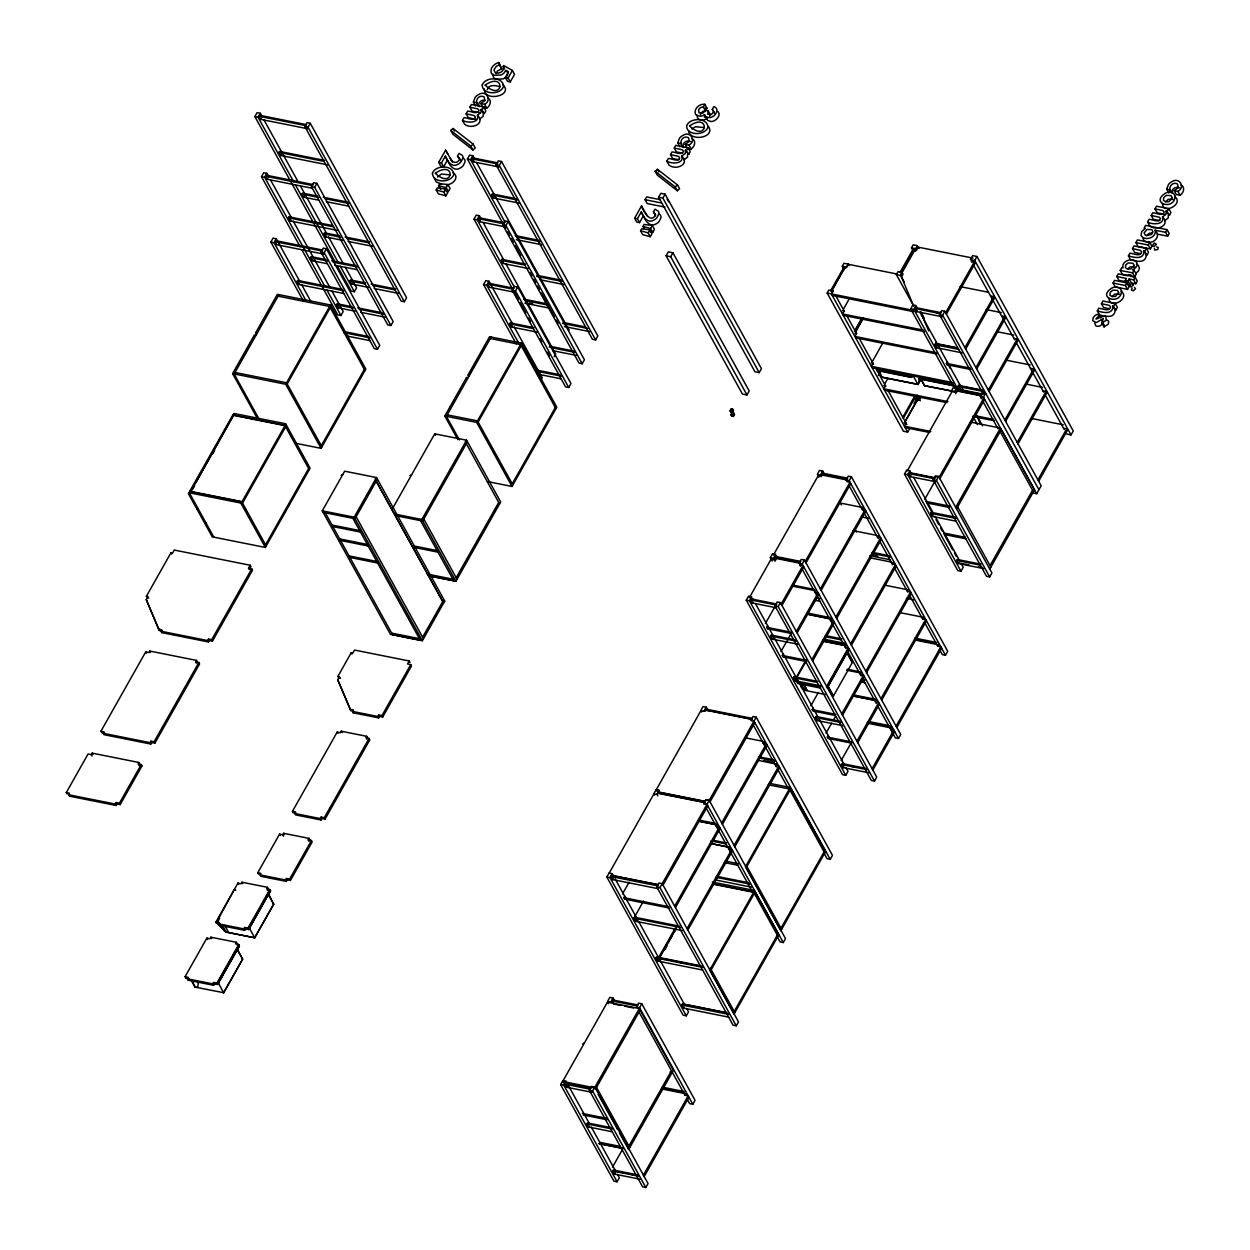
<?xml version="1.0" encoding="UTF-8"?>
<svg xmlns="http://www.w3.org/2000/svg" width="1250" height="1250" viewBox="0 0 1250 1250"><rect width="100%" height="100%" fill="white"/><g stroke="black" fill="none" stroke-linecap="round" stroke-linejoin="round"><path stroke-width="1.5" d="M487.266 89.734C488.047 84.234 496.172 85.297 499.937 86.75M911.688 377.266L876.797 369.812M919.438 378.656L919.562 377.781M1108.906 298.281C1109.625 310.375 1131.062 298.203 1121.094 291.375M1162.438 203.484C1163.156 215.578 1184.578 203.406 1174.625 196.562M493.031 74.156L493.297 76.641A7.891 5.703 -28.9 0 0 495.891 79.188L503.188 78.875A7.172 5.172 -28.9 0 0 506.734 76.141C509.516 74.484 505.766 67.672 504.609 72.281A7.172 5.172 -28.9 0 1 501.047 75.016L493.766 75.328A7.891 5.703 -28.9 0 1 491.172 72.781C489.781 67.953 494.422 63.547 498.812 62.5L501.656 68.828L497.438 71L496.062 73.719M237.234 948.188L233.062 955.562M268.234 893.328L273.703 904.234M697.188 115.219L697.375 117.359A6.578 4.75 -28.9 0 0 699.562 119.531L702.344 120.031A5.641 4.062 -28.9 0 0 706.703 118.531L707.656 120.391L710.953 121.5A5.906 4.266 -28.9 0 0 714.516 120.625C717.438 119.156 721.016 114.516 718.016 111.625M1101.906 323.047L1103.344 318.453L1096.375 322.562L1092.719 320.656L1093.203 317.547L1095.359 315.219L1098.547 314.047L1098.406 316.547C1090.875 323.062 1102.75 314.625 1105.844 316.469L1106.203 320.234L1101.906 323.047L1104.031 326.906L1108.344 324.094L1108.734 321.328L1106.656 319.766M198.344 981.859L197.781 987.469L195 987.094L223.75 992.734M475.516 105.906L473.375 102.047L475.141 97.375A7.75 5.594 -28.9 0 1 478.688 94.531C485.812 89.641 492.484 100.063 484.656 104.313L480.859 103.547L483 107.406L486.781 108.172C490.188 106.094 492.281 99.875 487.734 97.891M679.891 146.75L677.75 142.891L679.516 138.203A7.75 5.594 -28.9 0 1 683.062 135.359C690.188 130.484 696.859 140.906 689.031 145.141L685.234 144.391L687.375 148.25L691.156 149C694.562 146.938 696.656 140.719 692.109 138.734M1169.062 191.266L1168.828 193.016L1166.688 189.156L1168.453 184.484A7.75 5.594 -28.9 0 1 1172 181.641C1179.125 176.75 1185.797 187.172 1177.969 191.422L1174.172 190.656L1176.312 194.516L1180.094 195.281C1183.5 193.203 1185.594 186.984 1181.047 185M484.328 88.891C483.594 102.719 514.812 95.516 502.688 84.547M309.281 469.656L284.766 425.266L233.25 414.969L234.094 413.484L285.609 423.766L310.109 468.172L265.359 547.453L212.234 536.844L204.594 523L205.969 523.781L205.656 522.484L204.141 522.172L196.5 508.328C198.125 509.875 197.828 506.938 196.047 507.5L188.391 493.656L233.156 414.375L234 415.047M911.578 376.797L912.125 375.609M254.797 937.734L226.109 932.016C223.422 931.766 217.047 919.906 216.062 923.062L234.016 890.031M1154.422 248.234L1154.672 250.062L1157.641 249.594L1158.297 247.625L1156.484 246.844M700.281 114.688L702.703 111.422L705.469 110.828L706.969 108.156L704.828 104.297C699.828 103.469 694.094 108.312 695.25 113.5A6.578 4.75 -28.9 0 0 697.422 115.672L700.203 116.172A5.641 4.062 -28.9 0 0 704.562 114.672L706.703 118.531M437.484 177.109L441.438 174.047L450.172 174.906M911.75 376.266L913.234 375.859M704.828 104.297L703.328 106.969L700.578 107.562L698.609 109.562L699.047 112.844L703.031 113.062L705.672 110.297L708.188 110.812L707.781 114.25L711.516 114.422L713.875 111.531L712.297 109.375L713.859 106.625C719.609 108.156 716.25 115.172 712.375 116.766A5.906 4.266 -28.9 0 1 708.828 117.641L705.516 116.531L704.562 114.672M709.594 116.156L710.328 114.672L708.188 110.812M335.297 262.297L254.875 116.609L257.109 112.641L260.297 113.281L262.172 116.672M293.594 181.609L258.062 117.25L260.297 113.281M259.016 116.266L259.578 115.281L306.547 124.672L305.984 125.656L259.016 116.266L260.719 119.359L307.688 128.75M260.719 119.359L261.281 118.375M300.094 246.625L261.484 176.672L263.719 172.719L266.906 173.344L268.797 176.766M324.938 286.5L264.672 177.312L266.906 173.344M265.531 176.172L266.078 175.188L313.062 184.562L312.5 185.562L265.531 176.172L267.234 179.266L312.328 188.281M327.625 164.859L280.656 155.484L278.953 152.391L279.516 151.391L324.609 160.406M267.234 179.266L267.797 178.266M280.656 155.484L281.219 154.484M304.844 126.594L307.078 122.625L310.266 123.266L406.594 297.75L404.344 301.703L401.156 301.078L304.844 126.594L308.031 127.219L404.344 301.703M308.031 127.219L310.266 123.266M303.578 301.359L270.859 242.094L273.094 238.125L276.281 238.766L299.656 281.109M305.828 300.312L274.047 242.734L276.281 238.766M275.109 241.656L275.672 240.656L322.641 250.047L322.078 251.031L275.109 241.656L276.812 244.734L323.781 254.125M337.219 230.344L290.25 220.953L288.547 217.859L289.094 216.875L332.312 225.516M318.703 200.172L303.672 197.172L301.969 194.078L302.531 193.094L317.562 196.094M290.25 220.953L290.797 219.969L289.094 216.875M303.672 197.172L304.234 196.172M311.438 186.656L313.688 182.703L316.875 183.328L393.156 321.531L390.922 325.5L387.734 324.859L311.438 186.656L314.625 187.297L390.922 325.5M314.625 187.297L316.875 183.328M257.734 419.141L232.609 373.609L254.391 335.016C255.812 336.578 257.859 331.578 255.594 332.906L277.375 294.328L330.469 304.969L365.844 369.062L321.078 448.344L296.266 443.391M278.969 294.641L234.172 373.969L259.312 419.5M343.859 293.516L298.766 284.5L297.062 281.406L297.625 280.422L342.703 289.438M327.219 263.719L312.188 260.719L310.484 257.625L311.047 256.641L326.078 259.641M342.531 240.313L325.625 236.922L323.922 233.844L324.484 232.844L339.516 235.859M298.766 284.5L299.328 283.516M312.188 260.719L312.75 259.719M325.625 236.922L326.188 235.938M321.016 252.109L323.25 248.156L326.438 248.781L379.734 345.312L377.484 349.281L374.297 348.641L321.016 252.109L324.203 252.75L377.484 349.281M324.203 252.75L326.438 248.781M213.828 537.156L189.328 492.766L190.156 491.281L241.688 501.578L266.188 545.969M190.188 492.641L193.906 485.719M195.906 482.516L232.953 416.547M192.625 489.375L194.531 486M212.625 453.953L214.531 450.578M148.719 598.047L146.359 596.328L170.969 552.719L172.562 553.047L174.25 550.062L250.203 565.25L250.969 566.641L249.297 569.609L248.531 568.219L250.203 565.25M208.453 641.953L207.687 640.562L208.516 639.078L209.281 640.469L208.453 641.953L161.703 632.625L162.547 631.125L159.359 630.5L158.594 629.109L146.266 599.625L147.953 596.656L146.359 596.328M321.078 448.344L285.703 384.266L330.469 304.969M287.188 383.938L330.266 307.625M355.094 311.188L338.188 307.812L336.484 304.719L337.047 303.734L352.078 306.734M368.531 287.406L351.625 284.016L349.922 280.938L350.469 279.938L365.5 282.953M338.188 307.812L338.75 306.812M351.625 284.016L352.188 283.031M67.062 793.969L66.297 792.578L88.078 753.984L91.266 754.625L92.047 756.016M104.906 733.219L101.719 732.578L100.953 731.188L145.719 651.906L148.906 652.531L149.75 651.047L196.484 660.391L197.25 661.781L196.422 663.266L195.656 661.875L196.484 660.391M116.125 805.484L115.359 804.094L116.234 802.547L117 803.938L116.125 805.484L69.375 796.141L68.609 794.766L69.484 793.219L66.297 792.578M91.266 754.625L92.109 753.125L138.859 762.469L139.625 763.859M150.812 744.047L150.047 742.656L150.891 741.172L151.656 742.562L150.812 744.047L104.062 734.703L103.297 733.312L104.141 731.828L100.953 731.188M161.703 632.625L160.938 631.234L161.781 629.75L158.594 629.109M301.984 250.047L337.766 314.875L340.953 315.516L343.188 311.547L331.891 291.078M337.172 265.672L351.203 291.094L354.391 291.719L356.625 287.766L345.406 267.438M265.359 547.453L240.844 503.062L241.688 501.578M284.766 425.266L285.609 423.766M242.531 503.125L285.625 426.797M443.609 166.828L441.469 162.969L445.312 156.156L447.438 160.016L443.609 166.828L440.828 166.266L438.688 162.406L445.625 150.141L452.406 161.984M481.094 109.422L481 112.5L477.438 115.219C485.953 123.703 471.219 129.844 464.578 124.188L462.453 120.328L463.953 117.656C467.141 117.453 473.859 121.812 475.391 116.922L474.156 115.531L466.141 113.797L467.656 111.109C470.828 110.969 477.531 115.172 479.109 110.344L477.859 108.922L469.875 107.187L471.375 104.516L483.734 106.984L485.859 110.859L484.359 113.516L481.094 109.422L484.359 113.516M501.656 68.828L499.531 64.953L496.328 66.25L493.938 69.859L495.094 72.422C498.719 74.828 505.281 70.797 503.203 66.453L503.719 65.547L512.391 70.484L514.531 74.344L510.266 81.891L507.5 81.344L505.359 77.484L508.547 71.844L505.797 70.297M436.188 189.938L437.312 187.922L445.484 188.984L447.609 192.844L445.906 195.875L438.312 193.797L436.188 189.938L443.781 192.016L445.906 195.875M440.766 189.469L438.625 185.609L439.766 183.594L447.938 184.656L450.063 188.516L448.344 191.547L445.312 190.719M482.234 109.656L483.734 106.984M460.984 160.656L457.516 156.141L459.062 153.391L462.203 155.266A6.016 4.344 -28.9 0 1 462.875 158.078L461.172 161.641A7.344 5.297 -28.9 0 1 457.891 164.312C451.813 168.016 447.219 161.109 445.312 156.156M443.781 192.016L445.484 188.984M448.344 191.547L446.219 187.688L447.938 184.656M510.266 81.891L508.125 78.031L512.391 70.484M505.719 228.531L467.391 159.062L469.625 155.109L472.813 155.734L474.688 159.125M505.172 222.391L470.578 159.703L472.813 155.734M471.719 158.781L472.281 157.781L497.813 162.891L497.25 163.875L471.719 158.781L473.422 161.859L498.953 166.969M473.422 161.859L473.984 160.875M138.859 762.469L138.016 763.953L141.203 764.594L141.969 765.984L120.188 804.578L117 803.938M120.188 804.578L119.422 803.188L141.203 764.594M198.844 662.516L199.609 663.906L154.844 743.188L154.078 741.797L198.844 662.516L195.656 661.875M251.719 568.859L252.484 570.25L212.469 641.109L211.703 639.719L251.719 568.859L248.531 568.219M321.281 445.703L364.359 369.391M265.547 544.812L308.641 468.5M496.094 164.812L498.344 160.844L501.531 161.484L597.844 335.969L595.609 339.922L592.422 339.297L496.094 164.812L499.281 165.438L595.609 339.922M499.281 165.438L501.531 161.484M511.656 287.391L473.984 219.141L476.219 215.172L479.406 215.812L481.297 219.219M513.906 286.312L477.172 219.781L479.406 215.812M478.219 218.672L478.781 217.688L504.312 222.781L503.75 223.781L478.219 218.672L479.938 221.766L503.641 226.5M518.891 203.078L493.359 197.984L491.656 194.891L492.219 193.906L515.922 198.641M479.938 221.766L480.484 220.781M493.359 197.984L493.922 196.984M322.281 510.828L344.672 471.188L376.531 477.562L444.734 601.094L422.344 640.734L390.469 634.359L322.281 510.828L354.156 517.203L422.344 640.734M502.703 224.875L504.938 220.922L508.125 221.547L584.422 359.75L582.172 363.719L578.984 363.078L502.703 224.875L505.891 225.516L582.172 363.719M505.891 225.516L508.125 221.547M516.281 343.859L483.562 284.594L485.797 280.625L488.984 281.266L512.359 323.609M354.156 517.203L376.531 477.562M518.531 342.812L486.75 285.234L488.984 281.266M377.391 479.109L355.016 518.75L323.141 512.375M487.812 284.156L488.375 283.156L513.906 288.266L513.344 289.25L487.812 284.156L489.516 287.25L515.047 292.344M528.469 268.562L502.938 263.453L501.234 260.375L501.797 259.375L525.5 264.109M512.281 290.328L514.516 286.375L517.703 287L570.984 383.531L568.75 387.5L565.562 386.859L512.281 290.328L515.469 290.969L568.75 387.5M392.812 508.078L434.719 433.844L466.594 440.219L500.688 501.984L455.922 581.266L429.859 576.062L453.859 580.75L453 579.203L427.219 574.047M457.828 439.609L444.797 416L466.578 377.422C467.734 379.359 470.188 373.734 467.828 375.312L489.562 336.719L521.422 343.094L556.797 407.172L512.031 486.453L487.437 481.547M515.469 290.969L517.703 287M491.156 337.047L446.391 416.328L459.422 439.938M537 332.109L511.469 327L509.766 323.922L510.313 322.922L534.031 327.656M511.469 327L512.031 326.016L510.313 322.922M455.922 581.266L421.828 519.5L466.594 440.219M512.031 486.453L476.656 422.375L521.422 343.094M478.141 422.047L521.219 345.734M337.828 676.5L340.188 678.203L337.828 676.5L351.25 652.719L352.844 653.031L354.531 650.062L409.234 661L410 662.391M337.734 679.797L350.828 710.672L337.734 679.797L339.422 676.812M185.844 978.094L185.078 976.703L206.859 938.125L210.047 938.75L210.922 937.203L236.422 942.297L237.188 943.688M244.734 930.328L243.969 928.938L244.797 927.453L245.578 928.844L244.734 930.328L219.234 925.234L220.078 923.75L216.891 923.109L216.125 921.719L237.906 883.125L241.094 883.766L241.969 882.219L267.469 887.312L268.234 888.703M216.891 923.109L219.734 918.078M213.688 985.312L212.922 983.922L213.75 982.438L214.531 983.828L213.688 985.312L188.188 980.219L187.422 978.828L188.266 977.344L185.078 976.703M219.234 925.234L218.469 923.844L219.313 922.359L216.125 921.719M188.188 980.219L189.031 978.734M549.188 347.219L549.75 346.234L573.453 350.969M258.531 874.141L257.766 872.75L279.547 834.156L282.734 834.797L283.516 836.172M296.375 813.391L293.188 812.75L292.422 811.359L337.188 732.078L340.375 732.703L341.219 731.219L366.719 736.312L367.484 737.703L366.641 739.188M286.344 881.406L285.578 880.016L286.453 878.484L287.219 879.859L286.344 881.406L260.844 876.312L260.078 874.922L260.953 873.375L257.766 872.75M282.734 834.797L283.578 833.297L309.078 838.391L309.844 839.781L309 841.281L308.234 839.891L309.078 838.391M321.031 819.969L320.266 818.578L321.109 817.094L321.875 818.484L321.031 819.969L295.531 814.875L294.766 813.484L295.609 812L292.422 811.359M378.672 717.891L377.906 716.5L378.734 715L379.516 716.391L378.672 717.891L353.172 712.797L352.406 711.406L353.25 709.906L350.062 709.281M353.172 712.797L354.016 711.297M540.781 380.438L542.266 377.797L514.219 326.984M554.203 356.656L555.703 354.016L505.781 263.578M639.531 222.625L636.75 222.062L634.625 218.203L641.547 205.938C642.875 210.875 651 224.641 655.641 214.531L653.438 211.937L654.984 209.188L658.125 211.078A6.016 4.344 -28.9 0 1 658.797 213.875L657.109 217.438A7.344 5.297 -28.9 0 1 653.828 220.109C647.75 223.812 643.156 216.922 641.25 211.953L637.406 218.766L639.531 222.625L643.375 215.812L641.25 211.953M665.016 207.109L647.203 203.562L645.078 199.703L646.625 196.938L659.719 199.547M685.469 150.266L685.375 153.328L681.812 156.062C690.328 164.547 675.594 170.688 668.953 165.031L666.828 161.172L668.328 158.5C671.516 158.281 678.234 162.656 679.766 157.766L678.531 156.375L670.516 154.625L672.031 151.953C675.203 151.812 681.906 156.016 683.484 151.188L682.234 149.766L674.25 148.031L675.75 145.359L688.109 147.828L690.234 151.688L688.734 154.359L685.469 150.266L688.734 154.359M236.422 942.297L235.547 943.844L238.734 944.484L239.5 945.875L217.719 984.469L214.531 983.828M267.469 887.312L266.594 888.859L269.781 889.5L270.547 890.891L248.766 929.484L245.578 928.844M658.641 197.281L660.875 193.328L665.125 194.172L761.453 368.656L759.219 372.625L754.969 371.766L658.641 197.281L662.891 198.141L759.219 372.625M640.562 230.781L641.688 228.766L649.859 229.828L651.984 233.688L650.281 236.719L642.688 234.641L640.562 230.781L648.156 232.859L650.281 236.719M644.422 229.016L643 226.437L644.141 224.437L652.312 225.5L654.438 229.359L652.734 232.391L649.688 231.547M686.609 150.5L688.109 147.828M216.828 983.687L217.547 982.578M217.719 984.469L216.938 983.078L238.734 944.484M247.938 928.594L249.469 929.016L249.75 927.125M269.781 889.5L247.953 928.203M248.594 927.578L247.922 928.781L244.219 928.031M217.922 982.359L227.453 965.562M229.281 962.266L231.234 958.859M253.766 918.938L248.969 927.375L254.734 937.844L273.766 904.141M255.594 915.656L257.547 912.25M263.156 902.25L265.109 898.844M239.125 945.797L217.375 984.469L239.172 945.875L237.531 945.484L239.172 945.875M213.172 983.031L218.422 984L218.703 982.125M662.891 198.141L665.125 194.172M648.156 232.859L649.859 229.828M652.734 232.391L650.594 228.531L652.312 225.5M422.609 637.203L442.766 601.531L376.219 481.187L443.609 603.062M456.187 577.734L498.719 502.422M366.719 736.312L365.875 737.797L369.062 738.438L369.828 739.828L325.062 819.109L321.875 818.484M409.234 661L407.562 663.969L410.75 664.609L411.516 666L382.703 717.031L379.516 716.391M223.594 992.641L242.609 959.156L236.906 948.812L242.719 959.141L223.688 992.828L218 982.312M254.641 937.641L273.656 904.172L267.891 893.875M512.234 483.812L555.328 407.5M311.422 840.516L312.188 841.906L290.406 880.5L289.641 879.109L311.422 840.516L308.234 839.891M325.062 819.109L324.297 817.719L369.062 738.438M382.703 717.031L381.922 715.641L410.75 664.609M666.109 255.828L668.344 251.859L672.922 252.766L749.203 390.969L746.969 394.938L742.406 394.016L666.109 255.828L670.688 256.734L746.969 394.938M670.688 256.734L672.922 252.766M733.391 416.484L730.109 410.875L731.219 408.891L732.703 409.203L733.438 410.5L730.953 414.828L733.391 416.484L734.5 414.5L731.516 409.094L730.406 411.078M732.703 409.203L731.469 411.297L732.797 414.156L734.5 414.5M732.141 412.156L732.078 412.844M731.688 416.141L732.938 414.047M733.078 416.281L734.203 414.297L731.219 408.891M907.687 432.094L903.438 431.25L827.156 293.047L828.828 290.078L833.141 291.047L831.469 294.016L907.687 432.094L909.375 429.125M842.281 266.266L843.953 263.297L848.203 264.141L846.531 267.109L842.281 266.266L844.156 269.672M831.547 290.734L844.984 266.938L845.75 268.328M831.406 293.906L833.078 290.938M846.578 267.266L848.25 264.281L897.359 274.094M843.531 308.984L849.281 298.781M854.547 330.891L861.719 318.188M855.609 331.094L862.781 318.406M855.922 331.438L863.594 317.844M913.188 305.094L896.359 274.594L898.047 271.625L902.297 272.469L900.609 275.453L904.359 282.219M911.484 247.812L913.172 244.844L917.422 245.688L915.734 248.656L911.484 247.812L913.359 251.203M972.953 258.109L918.234 247.172L916.562 250.141L914.969 249.828L901.531 273.609L903.125 273.938L901.453 276.906L913.766 306.391M883.016 342.641L871.5 363.031L873.094 363.344L871.406 366.328L952.625 382.547M845.766 775.312L842.578 774.672L746.266 600.188L748.5 596.234L751.688 596.859L749.453 600.828L845.766 775.312L848.016 771.344L846.141 767.953M770.297 557.641L772.531 553.672L775.719 554.312L773.484 558.266L770.297 557.641L772.156 561.031M954.656 388.484L910.703 308.859L912.953 304.906L916.141 305.547L913.891 309.5L958.797 390.844M876.859 370.578L911.75 377.453M749.328 597.719L771.109 559.125L774.297 559.75L775.062 561.141L775.906 559.656L775.141 558.266L774.297 559.75M773.344 555.156L818.109 475.875L821.297 476.5L822.141 475.016L847.641 480.109L846.797 481.594L849.984 482.234L805.219 561.531M822.688 471.047L820.453 475.016L817.266 474.375L819.5 470.406L822.688 471.047L824.562 474.438M750.594 599.906L751.156 598.906L776.688 604.016L776.125 605L750.594 599.906L752.297 602.984L776.016 607.719M942.281 316.766L916.75 311.656L915.047 308.578L915.594 307.578L941.125 312.688M751.641 599.891L752.516 598.344L753.281 599.734M775.703 557.281L776.531 555.797M878.375 375.531L880.156 372.359M916.109 308.516L916.953 307.031M752.297 602.984L752.859 602M916.75 311.656L917.313 310.672M877.437 368.719L881.953 377.281L877.594 368.562M884.828 383.812L887.703 378.703M686.656 1008.438L688.547 1011.859L686.297 1015.812L683.109 1015.188L606.828 876.984L609.062 873.016L612.344 873.781L613.125 875.172M609.156 873.141L653.922 793.859L654.688 795.25M656.938 791.281L656.172 789.891L700.938 710.609L701.703 712M686.297 1015.812L610.016 877.625L612.25 873.656M657.016 794.375L659.25 790.406L656.062 789.766L653.828 793.734L657.109 794.5L657.875 795.891M704 711.156L706.234 707.188L703.047 706.562L700.812 710.516L704.125 711.25L705.422 709.031L752.391 718.422L751.828 719.406L704.859 710.016M657.672 888.578L612.578 879.578L610.875 876.484L612.344 873.781M657.109 794.5L659.359 790.531L656.172 789.891M612.578 879.578L613.141 878.578L611.438 875.484L658.406 884.875L657.844 885.875L610.875 876.484M774.984 605.938L777.219 601.969L780.406 602.609L876.719 777.078L874.484 781.047L871.297 780.406L774.984 605.938L778.172 606.562L874.484 781.047M982.266 390.125L958.547 385.391L958 386.375L959.703 389.469L983.406 394.203L939.422 314.609L941.656 310.641L944.844 311.281L1041.172 485.766L1036.688 493.687L1033.5 493.047M765.422 623.469L774.891 606.688M800.562 566.25L799.797 564.859L800.641 563.359L775.141 558.266M849.172 480.75L851.406 476.781L848.219 476.156L845.984 480.109L849.172 480.75L945.484 655.234L947.719 651.266L851.406 476.781M1038.938 489.719L942.609 315.234L944.844 311.281M778.172 606.562L780.406 602.609M802.188 564.016L804.438 560.047L801.25 559.406L799.016 563.375L802.188 564.016L898.516 738.5L900.75 734.531L804.438 560.047M791.219 633.453L767.547 628.719L766.781 627.328L767.656 625.781M974.703 260.438L976.938 256.484L972.688 255.625L970.453 259.594L974.703 260.438L1071.016 434.922L1073.25 430.953L976.938 256.484M781.188 604.078L802.984 565.484L799.797 564.859M945.641 312.75L974.453 261.719L971.266 261.078L972.031 262.469M767.547 628.719L768.422 627.172M781.969 605.469L803.75 566.875M805.984 562.922L850.75 483.625M946.406 314.141L975.219 263.109L974.453 261.719M622.5 893.906L629.172 882.094M936.234 341.938L935.391 343.422L957.25 347.797M962.219 352.875L936.688 347.781L934.984 344.688L935.531 343.703L957.422 348.078M797.766 644.203L772.234 639.109L770.531 636.016L771.094 635.031L794.797 639.766M669.547 908.078L624.672 899.109L623.906 897.719L624.734 896.234M624.672 899.109L625.516 897.625M772.234 639.109L772.797 638.109M936.688 347.781L937.25 346.781M954.344 385.562L919.5 378.609M917.875 384.453L921.641 377.625M881.859 377.266L917.969 384.484L921.75 377.797M902.5 417.75L915.047 395.516M903.562 417.953L916.109 395.734L917.812 398.812L904.359 422.625M914.062 403.359L916.75 398.609L917.812 398.812M924.687 385.641L951.141 390.922L924.562 385.797L920.141 377.25M921.219 396.484L919.547 399.453L917.953 399.125L904.531 422.922L906.125 423.234L904.438 426.203L930.875 431.5M780.938 651.594L791.359 633.141M815.781 590.797L814.937 592.281L818.125 592.922L796.344 631.516M820.359 588.953L865.125 509.672L861.938 509.031L862.781 507.547L839.109 502.812M970.844 369.5L947.172 364.766L946.406 363.375L947.25 361.891M682.562 930.641L635.594 921.266L633.891 918.172L634.453 917.188L679.547 926.188M634.906 916.344L643.469 901.172M806.75 661.578L783.078 656.859L782.312 655.469L783.188 653.922M947.172 364.766L948.016 363.281M783.078 656.859L783.953 655.312M797.109 632.906L818.891 594.312M821.141 590.344L865.891 511.062L862.703 510.422M635.594 921.266L636.156 920.266M637.906 920.062L637.062 921.547L636.297 920.156M662.219 883.641L738.5 1021.844L736.266 1025.797L733.078 1025.172L656.797 886.969L659.031 883L662.281 883.75M703.859 803.828L706.031 799.75L709.219 800.391L785.516 938.594L783.266 942.547L780.078 941.906L777.25 936.797M736.266 1025.797L659.984 887.609L756.203 717.172L753.016 716.547L750.859 720.578L754.047 721.219M964.906 347.672L993.734 296.641L990.547 296M965.688 349.062L994.5 298.016L993.734 296.641M663.047 885.141L707.812 805.859M710.047 801.891L754.812 722.609M960.969 571.203L957.781 570.562L904.5 474.031L906.734 470.078L909.922 470.703L907.687 474.672L960.969 571.203L963.219 567.234L961.344 563.844M617.469 1174.406L619.344 1177.797L617.094 1181.766L613.906 1181.125L560.625 1084.594L562.859 1080.625L566.047 1081.266L589.422 1123.609M907.234 470.922L952 391.641L955.188 392.281L955.953 393.672M563.531 1083L562.672 1081.469L607.438 1002.172L639.312 1008.547L673.406 1070.312L628.641 1149.594L619.406 1132.875M820.781 685.891L795.25 680.797L793.547 677.703L794.109 676.719L817.812 681.453M935.984 481.781L910.453 476.688L908.75 473.594L909.312 472.609L934.844 477.703M617.094 1181.766L563.812 1085.234L566.047 1081.266M613.062 998.016L610.812 1001.984L607.625 1001.344L609.875 997.375L613.062 998.016L614.922 1001.406M909.594 473.047L910.422 471.562M955.188 392.281L956.031 390.797L981.531 395.891L980.688 397.375L981.453 398.766M959.562 387.219L958.797 385.828L959.641 384.344M592.109 1092.344L566.578 1087.25L564.875 1084.156L565.438 1083.172L590.969 1088.266M611.875 1000.906L612.438 999.906L637.969 1005.016L637.406 1006L611.875 1000.906L613.594 1004L620.875 1005.453M795.703 678.344L806.125 659.891M797.375 676.5L805.719 661.859M795.25 680.797L795.812 679.797L794.109 676.719M910.453 476.688L911.016 475.688M959.703 389.469L960.266 388.484M566.578 1087.25L567.141 1086.25L565.438 1083.172M878.312 535.688L877.469 537.172L880.656 537.797L835.891 617.094M819.734 687.906L797.875 683.531L797.109 682.141L797.953 680.656M764.016 744.422L763.25 743.031L764.094 741.547M975.922 367.625L1004.75 316.594L1001.562 315.953M811.875 659.641L833.656 621.062L830.469 620.422L831.312 618.938L807.641 614.203M976.688 369.016L1005.516 317.969L1004.75 316.594M812.641 661.031L834.422 622.438M836.656 618.484L881.422 539.188M674.672 906.203L719.438 826.922L716.25 826.281L717.094 824.797L698.391 821.062M721.672 822.953L766.438 743.672L763.25 743.031M675.438 907.594L720.203 828.312M722.438 824.344L767.203 745.062M804.75 690.312L825.719 694.609M804.859 690.156L800.984 686.469L804.891 690.328L800.672 682.922M804.813 690.344L806.844 689.828L803.422 683.656M702.641 970.031L657.547 961.016L655.844 957.938L656.391 956.938L701.484 965.953M658.031 958.625L675.172 928.25M657.547 961.016L658.094 960.031M658.844 958.391L676.312 927.75M659.734 957.422L675.922 928.75M663.641 950.859L665.547 947.484M668.406 942.422L672.203 935.672M674.109 932.297L676.016 928.922M665.125 949.281L667.031 945.906M933.219 479.781L935.453 475.812L938.641 476.453L991.922 572.969L989.688 576.938L986.5 576.297L933.219 479.781L936.406 480.406L989.688 576.938M589.344 1090.328L591.578 1086.375L594.766 1087L648.062 1183.531L645.812 1187.5L642.625 1186.859L589.344 1090.328L592.531 1090.969L645.812 1187.5M924.75 499.297L935.234 480.734M936.406 480.406L938.641 476.453M983.406 397.156L985.641 393.203L982.453 392.562L980.219 396.516L983.406 397.156L1036.688 493.687M776.406 766.875L775.641 765.484L776.484 763.984M592.531 1090.969L594.766 1087M639.531 1007.719L641.766 1003.75L638.578 1003.125L636.344 1007.078L639.531 1007.719L692.812 1104.25L695.062 1100.281L641.766 1003.75M640.172 1010.094L595.406 1089.375L594.547 1087.828L639.312 1008.547M988.312 390.078L1017.141 339.031L1013.953 338.391M810.844 705.781L818.437 692.359M939.875 478.688L984.641 399.406M989.094 391.469L1017.906 340.422L1017.141 339.031M893.078 562.422L892.234 563.906L895.422 564.547L850.656 643.828M687.062 928.656L731.828 849.359L728.641 848.734L729.484 847.25L710.781 843.5L729.562 847.391M734.062 845.406L778.828 766.109L775.641 765.484M994.297 420.781L976.078 417.156L976.922 415.656M687.828 930.047L732.594 850.75M734.828 846.797L779.594 767.5M834.844 715.391L812.984 711.031L812.219 709.641L813.094 708.094M826.625 686.391L848.422 647.797L845.234 647.156M847.031 650.797L848.578 651.047L847.469 651.594M828.562 684L836.188 670.547M838.016 667.25L839.969 663.844M841.797 660.547L845.641 653.797M848.812 649.109L827.031 687.703M827.391 687.781L849.188 649.188M851.422 645.219L896.187 565.938M826.516 687L828.109 687.312L828.391 685.438M842.734 725.656L817.203 720.547L815.5 717.469L816.062 716.469L839.766 721.219M956.109 521.188L932.406 516.438L930.703 513.359L931.266 512.359L954.969 517.094M612.234 1131.734L588.531 1127L586.828 1123.922L587.391 1122.922L611.094 1127.656M817.203 720.547L817.766 719.562M932.406 516.438L932.969 515.453L931.266 512.359M588.531 1127L589.094 1126.016M828.422 687.141L833.375 696.141L852.406 662.438L846.688 652.094L852.203 662.438M790.203 787.484L745.438 866.766L780.812 930.844L825.578 851.562L790.203 787.484L769.203 783.281M746.906 866.438L790 790.125M826 733.219L831.688 723.141M833.578 719.797L835.469 716.438M1004.844 420L1033.656 368.969L1030.469 368.328M955.672 507.344L1000.438 428.062L970.438 422.062M851.812 743.188L828.125 738.469L827.359 737.078L828.234 735.531M1005.609 421.391L1034.422 370.359L1033.656 368.969M956.516 508.891L1001.281 429.609M841.781 713.828L863.562 675.234L860.375 674.594M865.797 671.266L910.562 591.984L907.375 591.344L908.219 589.859L884.547 585.125M842.547 715.219L864.328 676.625M866.562 672.656L911.328 593.375M728.625 1017.125L683.547 1008.109L681.828 1005.031L682.391 1004.031L727.484 1013.047M683.547 1008.109L684.094 1007.125M777.953 936.297L753.453 891.906L754.297 890.422L712.312 882.031M710.578 968.609L753.672 892.297L713.594 884.281M711.219 969.766L754.312 893.453M1017.234 442.453L1046.047 391.406L1042.859 390.781M1018 443.844L1046.812 392.797L1046.047 391.406M841.141 760.641L851.562 742.188M612.516 1167.094L622.984 1148.547M983.938 568.641L958.406 563.531L956.703 560.453L957.266 559.453L980.969 564.203M1114.781 309.781L1115.047 311.484C1113.516 318.859 1104.359 316.156 1099.469 314.797L1097.328 310.938L1098.844 308.25C1102.25 308.375 1109.25 312.406 1110.594 306.953L1109.281 305.391L1101.422 303.672L1102.938 301L1115.297 303.469L1117.422 307.328L1115.922 310L1112.641 305.922L1115.922 310M1113.062 283.062L1114.578 280.391L1126.922 282.859L1129.062 286.719L1127.562 289.391L1115.203 286.922L1113.062 283.062L1125.422 285.531L1127.562 289.391M1116.766 276.516L1118.266 273.859L1127.953 275.781L1128.609 274.656L1131.266 275.188L1130.625 276.328L1135.156 277.219L1137.281 281.094L1135.781 283.75L1131.25 282.844L1129.125 278.984L1127.953 281.062L1130.078 284.922L1127.422 284.391L1125.281 280.516L1126.453 278.453L1116.766 276.516L1118.891 280.375L1126.969 281.984M1120.219 270.406L1121.719 267.734L1123.016 267.984C1120.719 260.109 1136.281 255.953 1137.203 264.438A6.703 4.844 -28.9 0 1 1135.797 267.625L1132.641 269.922L1134.078 270.203L1136.203 274.062L1134.703 276.734L1122.344 274.266L1120.219 270.406L1132.562 272.875L1134.703 276.734M1145.859 254.719L1146.141 256.422C1144.609 263.812 1135.453 261.094 1130.547 259.734L1128.422 255.875L1129.922 253.203C1133.344 253.312 1140.344 257.359 1141.688 251.891L1140.359 250.344L1132.516 248.625L1134.031 245.938L1146.375 248.406L1148.516 252.281L1147 254.953L1143.734 250.859L1147 254.953M1135.922 242.578L1137.438 239.906L1149.781 242.375L1151.922 246.234L1150.422 248.906L1138.062 246.438L1135.922 242.578L1148.281 245.047L1150.422 248.906M1166.172 211.109L1166.094 214.172L1162.531 216.891C1171.047 225.391 1156.312 231.531 1149.672 225.875L1147.531 222.016L1149.047 219.344C1152.219 219.125 1158.953 223.5 1160.484 218.609L1159.234 217.203L1151.234 215.469L1152.734 212.797C1155.906 212.656 1162.625 216.844 1164.188 212.031L1162.953 210.609L1154.953 208.859L1156.469 206.203L1168.812 208.672L1170.953 212.531L1169.453 215.188L1166.172 211.109L1169.453 215.188M868.734 772.75L843.203 767.656L841.5 764.562L842.062 763.562L865.766 768.312M640.062 1179.203L614.531 1174.094L612.828 1171.016L613.391 1170.016L637.094 1174.75M843.375 762.969L842.516 764.516L843.281 765.906M614.75 1169.422L613.906 1170.906L614.672 1172.297M856.922 741.266L878.703 702.672L875.516 702.031M880.953 698.703L925.719 619.422L922.531 618.781L923.359 617.297L899.687 612.562M628.906 1146.062L671.438 1070.75M843.203 767.656L843.766 766.656M958.406 563.531L958.969 562.547M857.687 742.656L879.469 704.062M881.719 700.094L926.484 620.812M614.531 1174.094L615.094 1173.109M1113.781 306.141L1115.297 303.469M1125.422 285.531L1126.922 282.859M1132.562 272.875L1134.078 270.203M1144.875 251.094L1146.375 248.406M1148.281 245.047L1149.781 242.375M1167.312 211.328L1168.812 208.672M1135.781 283.75L1133.656 279.891L1135.156 277.219M1165.562 232.312L1167.062 229.656L1145.641 225.375L1144.141 228.031L1145.422 228.297L1141.766 231.547L1141.062 234.844A7.516 5.422 -28.9 0 0 1142.859 237.422C1147.656 240.594 1156.922 236.516 1155.062 230.219L1165.562 232.312L1167.688 236.188L1169.203 233.516L1167.062 229.656M781 928.203L824.094 851.891M734.234 1011.453L777.312 935.141M872.062 768.688L893.859 730.109L890.672 729.469L891.5 727.984L867.828 723.25M896.094 726.141L940.859 646.844L937.672 646.219L938.516 644.734L914.828 640M643.422 1175.156L688.188 1095.859L685 1095.234L685.844 1093.734L662.172 1089.016M872.828 770.078L894.625 731.484M896.859 727.531L941.625 648.234M644.188 1176.547L688.953 1097.25M1037.891 479.859L1066.703 428.828L1063.516 428.188M990.031 565.578L1032.562 490.266M1038.656 481.25L1067.469 430.219L1066.703 428.828M989.766 569.109L1034.531 489.828L1000.438 428.062M824.234 853.578L827.063 858.703L830.25 859.344L832.484 855.375L756.203 717.172M341.125 475.281L342.75 474.5M409.922 475.594L411.547 474.812M582.641 1043.922L584.266 1043.141M691.953 128.984L695.578 126.719L704.312 127.594M1165.859 201.531L1168.359 199.25L1173.234 199.469M1112.328 296.328L1114.828 294.047L1119.719 294.266M1132.078 288.078L1131.422 290.047L1133.234 290.828L1135.531 288.766L1134.422 287.344M1146.656 235.594L1151.484 234.406L1152.953 231.828L1151.859 229.656L1147.016 229.438L1144.125 232.906L1145.25 235.047L1146.656 235.594L1149.141 233.297L1152.531 232.984M1127.812 268.891L1130.25 266.828L1135.031 267.047M472.969 149.953L470.844 146.094L473.125 144.094L453.062 128.469L450.781 130.438L452.922 134.297L472.969 149.953L475.25 147.953L473.125 144.094M677.344 190.781L675.219 186.922L677.5 184.938L657.438 169.312L655.156 171.281L657.297 175.141L677.344 190.781L679.625 188.797L677.5 184.938M1103.188 323.578L1099.781 326.062L1097.141 326.359L1095.672 325.719L1094.734 323.031M1136.016 273.109L1137.922 271.484A6.703 4.844 -28.9 0 0 1139.328 268.297L1138.328 265.391L1136.453 264.156M248.594 928.125L244.797 927.453M480.859 103.547L484.812 100.656L484.25 96.938C477.922 93.703 473.422 102.672 479.281 106.672C476.828 103.219 481.531 99.312 484.969 100.234M483 107.406L484.484 106.75M685.234 144.391L689.203 141.5L688.625 137.781C682.297 134.531 677.797 143.5 683.656 147.5C680.906 143.484 687.25 139.25 690.75 141.641M1174.172 190.656L1178.141 187.781L1177.562 184.047C1172.234 181.016 1166.766 188.453 1171.875 192.484M479.562 119.078L483.141 116.359L483.219 113.281M683.938 159.922L687.516 157.188L687.594 154.125M1164.656 220.75L1168.219 218.031L1168.312 214.969M234.141 889.797L235.672 890.344M704.297 117.203L705.156 116.922M446.172 184.594C452.359 185.469 460.391 176.859 452.906 172.719M189.531 493.156L189.766 494.438L188.547 493.703M248.062 928.297L248.766 929.484M705.078 108.109L706.969 108.156M1147.375 242.188C1154 244.031 1161.516 235.75 1155.062 230.219M234.516 889.734L235.484 890.188M1166.688 189.156L1170.453 189.922M505.359 77.484L508.125 78.031M1159.75 220.609L1153.359 219.328L1151.234 215.469M1147.531 222.016C1151.969 224.734 1164.953 225.156 1162.531 216.891M1157.188 234.078L1167.688 236.188M473.375 102.047L477.141 102.812M677.75 142.891L681.516 143.641M682.766 153.156L676.375 151.891L674.25 148.031M679.031 159.766L672.656 158.484L670.516 154.625M1140.609 253.672L1134.641 252.484L1132.516 248.625M462.453 120.328C466.875 123.063 479.875 123.484 477.438 115.219M666.828 161.172C671.25 163.891 684.25 164.312 681.812 156.062M1128.422 255.875C1133.312 257.234 1142.469 259.953 1144 252.562L1143.734 250.859M1129.125 278.984L1133.656 279.891M1125.281 280.516L1127.953 281.062M254.875 116.609L258.062 117.25M467.391 159.062L470.578 159.703M645.078 199.703L661.094 202.906M438.688 162.406L441.469 162.969M1109.516 308.734L1103.562 307.531L1101.422 303.672M634.625 218.203L637.406 218.766M1097.328 310.938C1102.234 312.281 1111.391 315 1112.922 307.625L1112.641 305.922M960.156 286.609L988.453 292.266M896.359 274.594L900.609 275.453M278.953 152.391L324.047 161.406M491.656 194.891L517.188 200M986.25 309.578L1001.344 312.594M261.484 176.672L264.672 177.312M473.984 219.141L477.172 219.781M936.141 312.516L939.797 313.25M915.047 308.578L940.578 313.672M910.703 308.859L913.891 309.5M939.422 314.609L942.609 315.234M827.156 293.047L912.672 310.25M832.234 295.406L913.453 311.641M323.203 197.219L347.625 202.094M515.234 235.594L538.938 240.328M996.766 331.656L1013.734 335.047M301.969 194.078L318.875 197.453M324.516 198.578L348.938 203.469M516.5 236.953L540.203 241.688M326.219 201.672L348.766 206.172M516.375 239.672L541.906 244.766M842.562 310.688L844.156 311L842.484 313.969L923.688 330.203M843.25 315.359L924.469 331.594M934.984 344.688L958.687 349.422M1005.734 360.078L1030.266 364.969M288.547 217.859L333.625 226.875M501.234 260.375L524.938 265.109M854.953 333.125L856.547 333.453L854.875 336.422L936.094 352.656M855.641 337.812L936.859 354.031M345.141 236.984L369.562 241.859M560.891 280.094L537.172 275.344L536.625 276.344L562.141 281.438M323.922 233.844L340.828 237.219M346.469 238.344L369.016 242.844M348.172 241.438L372.594 246.312M540.141 279.797L563.859 284.531M946.406 363.375L970.078 368.109M1025.672 384.031L1042.656 387.422M270.859 242.094L274.047 242.734M483.562 284.594L486.75 285.234M872.188 367.703L953.391 383.938M958.797 385.828L982.469 390.562M331.719 260.766L356.141 265.641M523.75 299.141L547.453 303.875M958 386.375L983.516 391.484M919.609 379.016L954.453 385.984M310.484 257.625L327.391 261M333.031 262.125L357.453 267.016M525.016 300.5L548.719 305.234M529.094 302.953L532.75 303.688M919.172 381.781L918.375 376.047M334.734 265.219L357.281 269.719M524.891 303.219L548.594 307.953M881.969 377.109L917.875 384.281M980.688 397.375L983.875 398.016L939.109 477.297L935.922 476.656L935.078 478.141L911.406 473.422M883.875 385.5L885.469 385.828L883.781 388.797L948 401.625M371.141 284.078L395.562 288.953M563.172 322.453L585.062 326.812M349.922 280.938L364.953 283.938M372.469 285.438L395 289.938M562.609 323.438L588.141 328.531M1031.234 418.422L1063.312 424.828M884.547 390.188L946.875 402.641M374.172 288.531L398.594 293.406M564.328 326.531L589.844 331.625M993.531 419.391L975.313 415.766L976.078 417.156M1066.766 434.078L1071.016 434.922M297.062 281.406L344.031 290.797M509.766 323.922L533.469 328.656M357.719 307.859L382.141 312.734M336.484 304.719L353.391 308.094M359.031 309.219L383.453 314.109M551.016 347.594L574.719 352.328M360.734 312.312L385.156 317.188M552.719 350.672L576.422 355.406M278.109 296.172L329.625 306.469L365 370.547M490.312 338.531L520.594 344.578L555.953 408.656M905.203 427.594L929.766 432.5M344.281 331.641L368.703 336.531M560.016 374.75L536.312 370.016L535.75 371.016L561.281 376.109M731.516 409.094L732.578 409.312M343.719 332.641L370.031 337.891M733.438 410.5L732.125 412.594M730.109 410.875L732.609 412.672M347.312 336.094L369.859 340.609M537.469 374.094L561.172 378.828M730.953 414.828L731.812 416.031M908.75 473.594L934.281 478.703M904.5 474.031L907.687 474.672M925.672 501.344L950.047 506.219M926.531 502.891L949.016 507.391M235.016 372.484L286.547 382.781L321.922 446.859M447.219 414.844L477.5 420.891L512.875 484.969M232.609 373.609L285.703 384.266M444.797 416L476.656 422.375M930.703 513.359L956.234 518.453M943.453 532.953L965.547 537.375M861.469 516.938L868.766 518.391M944.312 534.5L966.406 538.922M465.312 441.328L467.438 441.766L422.672 521.047L396.438 515.797M852.812 530.578L876.484 535.312M233.453 415.344L284.984 425.641L241.906 501.953L190.375 491.656M956.703 560.453L980.406 565.188M960.016 563.172L969.219 565M978.438 566.844L982.172 567.484M872.406 552.359L888.812 555.641M871.844 553.344L890.078 557M874.109 555.453L877.75 556.172M869.906 555.703L889.953 559.719M871.219 558.047L891.25 562.062M777.516 557.641L799.375 562.016M375.203 478.781L377.328 479.203M906.438 598.391L913.734 599.844M792.672 585.078L814.516 589.453M792.109 586.062L813.953 590.438M816.438 597.828L820.094 598.562M395.578 514.25L421.828 519.5M814.5 600.188L819.969 601.281M746.266 600.188L749.453 600.828M808.188 613.203L830.047 617.578M808.953 614.594L829 618.609M189.328 492.766L240.844 503.062M914.875 638.125L936.766 642.484M189.75 493.531L234.063 413.859L234.531 415.141M916.141 639.469L936.203 643.484M359.766 530.578L332.141 525.062L332.984 526.594L360.609 532.125M413.297 545.844L437.234 550.625L438.078 552.172L414.141 547.391M945.484 655.234L942.297 654.594L939.5 649.516M825.438 635.609L841.844 638.891M367.438 544.469L339.812 538.953L340.656 540.5L368.281 546.016M824.875 636.609L841.281 639.891M766.781 627.328L790.453 632.062M824.75 639.328L844.812 643.344M822.953 639.953L844.812 644.312M822.422 640.875L846.109 645.609M823.719 641.344L843.75 645.344M770.531 636.016L796.062 641.109M376.812 561.453L349.188 555.938L350.031 557.484L377.656 563M782.312 655.469L805.984 660.188M847.203 669.203L859.953 671.75M846.641 670.203L861.219 673.109M861.406 679.281L865.047 680.016M861.281 682L864.937 682.734M442.609 600.656L444.734 601.094M793.547 677.703L817.25 682.438M797.109 682.141L820.781 686.875M853.25 694.828L875.094 699.188M852.688 695.812L876.359 700.547M854.016 696.219L874.047 700.219M812.219 709.641L835.891 714.375M869.734 721.734L889.781 725.75M870.219 722.625L886.609 725.891M867.344 722.375L891.047 727.109M815.5 717.469L841.031 722.562M419.422 638.656L391.797 633.141L392.656 634.688L420.281 640.203L352.891 518.328M898.516 738.5L895.328 737.859L877.562 705.672M751.703 719.094L704.953 709.75L705.719 711.141M827.359 737.078L851.031 741.812M745.391 737.812L762.219 741.172M851.609 766.328L855.25 767.062M841.5 764.562L867.031 769.656M208.516 639.078L211.703 639.719M209.281 640.469L212.469 641.109M160.938 631.234L207.687 640.562M758.484 756.719L773.516 759.734M759.812 758.094L774.844 761.094M763.953 760.562L773.344 762.438M757.781 760.25L776.547 764.188M768.359 784.781L789.359 788.969L824.734 853.047M378.734 715L381.922 715.641M352.406 711.406L377.906 716.5M706.094 799.875L709.281 800.5M658.516 792.016L705.25 801.359M658.438 792.234L705.406 801.625L704.844 802.609L657.875 793.234M657.953 793L704.703 802.344L705.469 803.734M703.797 803.719L707.047 804.469M698.953 820.062L715.781 823.438M699.719 821.453L714.672 824.453M713.391 840.312L726.547 842.938M710.953 840.922L725.984 843.938M150.891 741.172L154.078 741.797M151.656 742.562L154.844 743.188M103.297 733.312L150.047 742.656M725.281 861.094L738.641 863.766M724.438 862.578L737.797 865.25M716.547 876.312L748.484 882.703M715.984 877.312L749.812 884.062M715.812 880.016L751.516 887.156M138.781 765.344L141.969 765.984M713.375 883.906L753.453 891.906M321.109 817.094L324.297 817.719M658.25 884.609L611.516 875.266L612.281 876.656M294.766 813.484L320.266 818.578M606.828 876.984L610.016 877.625M656.797 886.969L659.984 887.609M623.906 897.719L668.781 906.688M116.234 802.547L119.422 803.188M68.609 794.766L115.359 804.094M633.891 918.172L680.859 927.562M286.453 878.484L289.641 879.109M287.219 879.859L290.406 880.5M260.078 874.922L285.578 880.016M658.844 957.922L697.016 965.547M660.969 958.687L664.781 959.453M680.047 962.516L683.859 963.266M655.844 957.938L702.812 967.313M267.359 890.25L270.547 890.891M682.516 1003.813L726.406 1012.578M681.828 1005.031L728.812 1014.406M218.469 923.844L243.969 928.938M624.531 1006.172L633.641 1008M254.734 937.844L226.047 932.109L217.297 923.266M670.172 1071.859L672.297 1072.297M213.75 982.438L216.938 983.078M187.844 978.578L186.25 978.25M187.422 978.828L212.922 983.922M664.031 1087.5L684.094 1091.5M661.656 1088.125L683.531 1092.5M692.812 1104.25L689.625 1103.609L686.828 1098.531M562.672 1081.469L594.547 1087.828M567.281 1083.75L589.781 1088.25M564.875 1084.156L590.406 1089.25M560.625 1084.594L563.812 1085.234M582.328 1113.438L606.266 1118.219M583.188 1114.984L607.125 1119.766M586.828 1123.922L612.359 1129.016M599.938 1142.375L620.203 1146.422M598.953 1143.547L622.891 1148.344M598.906 1143.656L622.844 1148.438M615.719 1171.266L624.828 1173.094M628.469 1173.812L637.578 1175.641M612.828 1171.016L638.359 1176.109M441.578 184.234L436.156 181.875L434.375 178.297M643 226.437L650.594 228.531M438.625 185.609L446.219 187.688M476.281 119.391L468.281 117.656L466.141 113.797M1165.078 214.469L1157.094 212.719L1154.953 208.859M480 112.781L472 111.047L469.875 107.187M1179.688 187.906C1176.547 185.906 1171.047 188.766 1172.062 192.672M457.516 156.141L459.719 158.734C458.5 164.047 451.312 163.219 450.281 158.125M1146.062 241.828L1144.984 241.281A7.516 5.422 -28.9 0 1 1143.188 238.703L1143.141 237.656M655.156 171.281L675.219 186.922M450.781 130.438L470.844 146.094M659.484 214.203L660.25 214.938A6.016 4.344 -28.9 0 1 660.938 217.734L659.234 221.297A7.344 5.297 -28.9 0 1 655.953 223.969C649.875 227.672 645.281 220.781 643.375 215.812M463.562 158.406L464.328 159.141A6.016 4.344 -28.9 0 1 465 161.938L463.312 165.5A7.344 5.297 -28.9 0 1 460.031 168.172C453.953 171.875 449.359 164.984 447.438 160.016M708.453 126.375C715.812 137.609 690.438 142.078 688.531 130.969M647.406 216.188L641.547 205.938M1177.969 191.422L1180.094 195.281M1098.547 314.047L1100.688 317.906M1101.891 320.594L1103.312 323.156M973.25 264.672L1014.719 339.781M1016.266 342.594L1043.625 392.156M1045.266 395.109L1064.281 429.578M918.234 247.172L919 248.563M914.969 249.828L915.734 251.219M1000.172 431.578L1033.406 491.797M983.016 401.609L997.984 428.703M923.984 317.797L920.719 311.828L928.688 330.906M919.875 312.312L937 343.328M938.578 346.203L960.406 385.734M961.953 388.547L963.828 391.938M977.859 417.344L982.531 425.812M972.812 416.219L977.5 424.719M956.031 390.797L956.797 392.188M919.672 376.922L924.672 385.812M913.078 375.609L917.969 384.484M848.25 264.281L849.016 265.672M917.172 395.078L920.312 400.844M917.953 399.125L918.719 400.516M913.859 395.938L916.687 401.047M957.641 506.906L990.891 567.125M835.906 296.047L844.391 311.406M846.266 314.812L856.625 333.578M859.453 338.703L873.578 364.297M875.469 367.703L885.828 386.469M887.703 389.891L906.891 424.625M712.297 109.375L714.438 113.234M913.672 477.484L933.297 513.047M935.172 516.438L959.469 560.469M926.781 502.938L931.391 511.312M936.016 519.672L938.781 524.688M940.625 528.031L942.469 531.375M944.328 534.734L952.625 549.781M954.484 553.125L956.328 556.469M703.328 106.969L705.469 110.828M689.031 145.141L691.156 149M848.781 485.203L861.875 508.922M863.75 512.297L878.234 538.562M879.641 541.094L892.734 564.812M894.609 568.203L907.703 591.922M909.562 595.312L922.656 619.031M924.531 622.406L937.625 646.125M657.438 169.312L658.859 171.891M839.516 501.547L841.391 504.938M854.484 528.641L856.359 532.031M667.141 199.203L668.562 201.781M818.109 475.875L818.875 477.266M653.438 211.937L655.578 215.797M801.812 568.453L846 648.547M847.641 651.469L861.141 675.984M862.594 678.562L876.281 703.422M503.203 66.453L504.625 69.031M827.844 685.922L833.438 696.047M484.656 104.313L486.781 108.172M803.375 683.766L806.781 689.938M755.438 603.641L844.266 764.578M476.547 162.516L569.125 330.219M453.062 128.469L454.484 131.047M507.594 231.906L509.469 235.297M511.344 238.688L513.203 242.078M515.078 245.469L520.688 255.625M530.031 272.562L531.906 275.953M533.781 279.344L535.656 282.734M537.516 286.125L539.391 289.5M541.266 292.891L546.875 303.062M548.734 306.453L554.359 316.609M556.219 320L558.094 323.391M445.625 150.141L447.75 154M483.172 222.641L503.906 260.172M501.797 259.375L503.5 262.469M753.969 721.141L830.25 859.344M514.484 292.5L518.25 299.328M520.141 302.734L525.781 312.984M528.609 318.094L530.5 321.516M539.922 338.578L541.797 341.984M547.453 352.219L549.328 355.625M752.656 723.922L776.203 766.578M778.094 769.984L788.453 788.75M706.234 707.188L708.125 710.609M746.266 865.281L781.641 929.359M706.984 804.359L783.266 942.547M754.297 890.422L778.797 934.812L734.031 1014.109L709.531 969.703L710.375 968.219L734.875 1012.609M705.672 807.125L751.828 890.734M466.328 443.734L499.563 503.969M264.047 120.047L297.703 181.031M300.516 186.125L326.703 233.547M328.562 236.937L342.594 262.344M434.719 433.844L435.578 435.391M295.469 185L338.484 262.922M340.359 266.312L354.391 291.719M270.672 180.172L291.391 217.703M293.281 221.125L330.016 287.656M326.828 289.922L340.953 315.516M301.531 284.484L310.875 301.422M423.797 519.062L457.047 579.281M420.547 520.625L453.797 580.844M615.078 878.781L636.734 918.016M638.625 921.422L684.781 1005.031M639.047 1012.078L684.953 1095.141M356.125 516.766L423.469 638.75M607.438 1002.172L608.297 1003.719M325.266 512.797L392.594 634.781M596.516 1087.391L629.766 1147.609M598.172 1094.391L617.562 1129.516M351.25 652.719L352.016 654.109M591.297 1127L615.594 1171.031M341.219 731.219L341.984 732.609M337.188 732.078L337.953 733.453M170.969 552.719L171.75 554.109M283.578 833.297L284.344 834.688M279.547 834.156L280.328 835.547M146.266 599.625L159.359 630.5M149.75 651.047L150.516 652.438M145.719 651.906L146.484 653.297M269.562 892.047L269.281 893.938L268.891 893.234M241.969 882.219L242.734 883.609M237.906 883.125L238.672 884.516M238.516 947.031L238.234 948.922L237.844 948.234M224.797 925.359L228.141 931.625L226.172 932.047L222.844 926.094M210.922 937.203L211.687 938.594M206.859 938.125L207.625 939.5M92.109 753.125L92.875 754.516M191.469 980.109L195.172 987.016M191.75 981.188L195 987.094M978.109 418.734L980.297 423.938M962.875 389.016L964.312 392.484M948.484 364.625L949.922 368.094M921.484 313.219L924.391 320.156M498.812 62.5L499.531 64.953M1104.016 324.453L1104.031 326.906M1121.578 290.938C1121.047 305.969 1095.844 298.047 1112.031 287.953A7.453 5.391 -28.9 0 1 1116.312 286.984L1119.969 288.078L1121.578 290.938M1175.094 196.141C1174.578 211.172 1149.359 203.25 1165.547 193.156A7.453 5.391 -28.9 0 1 1169.844 192.172L1173.484 193.281L1175.094 196.141M435.359 173.25C453.703 190.812 456.281 158.969 435.359 173.25M485.141 85.094C503.484 102.656 506.062 70.812 485.141 85.094M689.516 125.922C707.859 143.484 710.438 111.641 689.516 125.922M432.422 173.188C432.484 183.172 450.688 183.234 453.766 174.672C453.734 164.688 435.5 164.641 432.422 173.188M482.203 85.031C482.25 95 500.469 95.062 503.531 86.516C503.5 76.516 485.266 76.484 482.203 85.031M686.578 125.875C686.625 135.844 704.844 135.906 707.906 127.344C707.875 117.359 689.641 117.328 686.578 125.875M1134.031 265.328L1131.156 268.797L1127.781 269.125L1125.422 267.641L1125.688 265.031L1128.109 262.969L1132.906 263.188L1134.031 265.328M1133.391 284.906L1131.109 286.969L1129.297 286.188L1131.5 283.469L1133.391 284.906M1156.25 244.406L1153.969 246.484L1152.156 245.688L1154.359 242.984L1156.25 244.406M1118.641 292.625L1115.625 296.328L1112.219 296.688L1109.875 295.188L1110.203 292.469L1112.703 290.188L1117.578 290.406L1118.641 292.625M1172.156 197.812L1169.156 201.531L1165.75 201.891L1163.391 200.375L1163.719 197.672L1166.219 195.391L1171.109 195.609L1172.156 197.812M270.172 890.812L248.422 929.484L270.172 890.812M844.078 266.969L830.641 290.781L831.703 291L845.141 267.188L844.078 266.969M913.391 248.688L899.938 272.5L901 272.719L914.453 248.891L913.391 248.688M775.188 556.344L774.625 557.344L800.156 562.438L800.719 561.453L775.188 556.344M822.156 473.094L821.594 474.078L847.125 479.188L847.688 478.188L822.156 473.094M953.734 386.828L951.5 390.781L954.688 391.422L956.922 387.453L953.734 386.828M956.312 389.359L955.75 390.344L981.281 395.453L981.844 394.453L956.312 389.359"/></g></svg>
